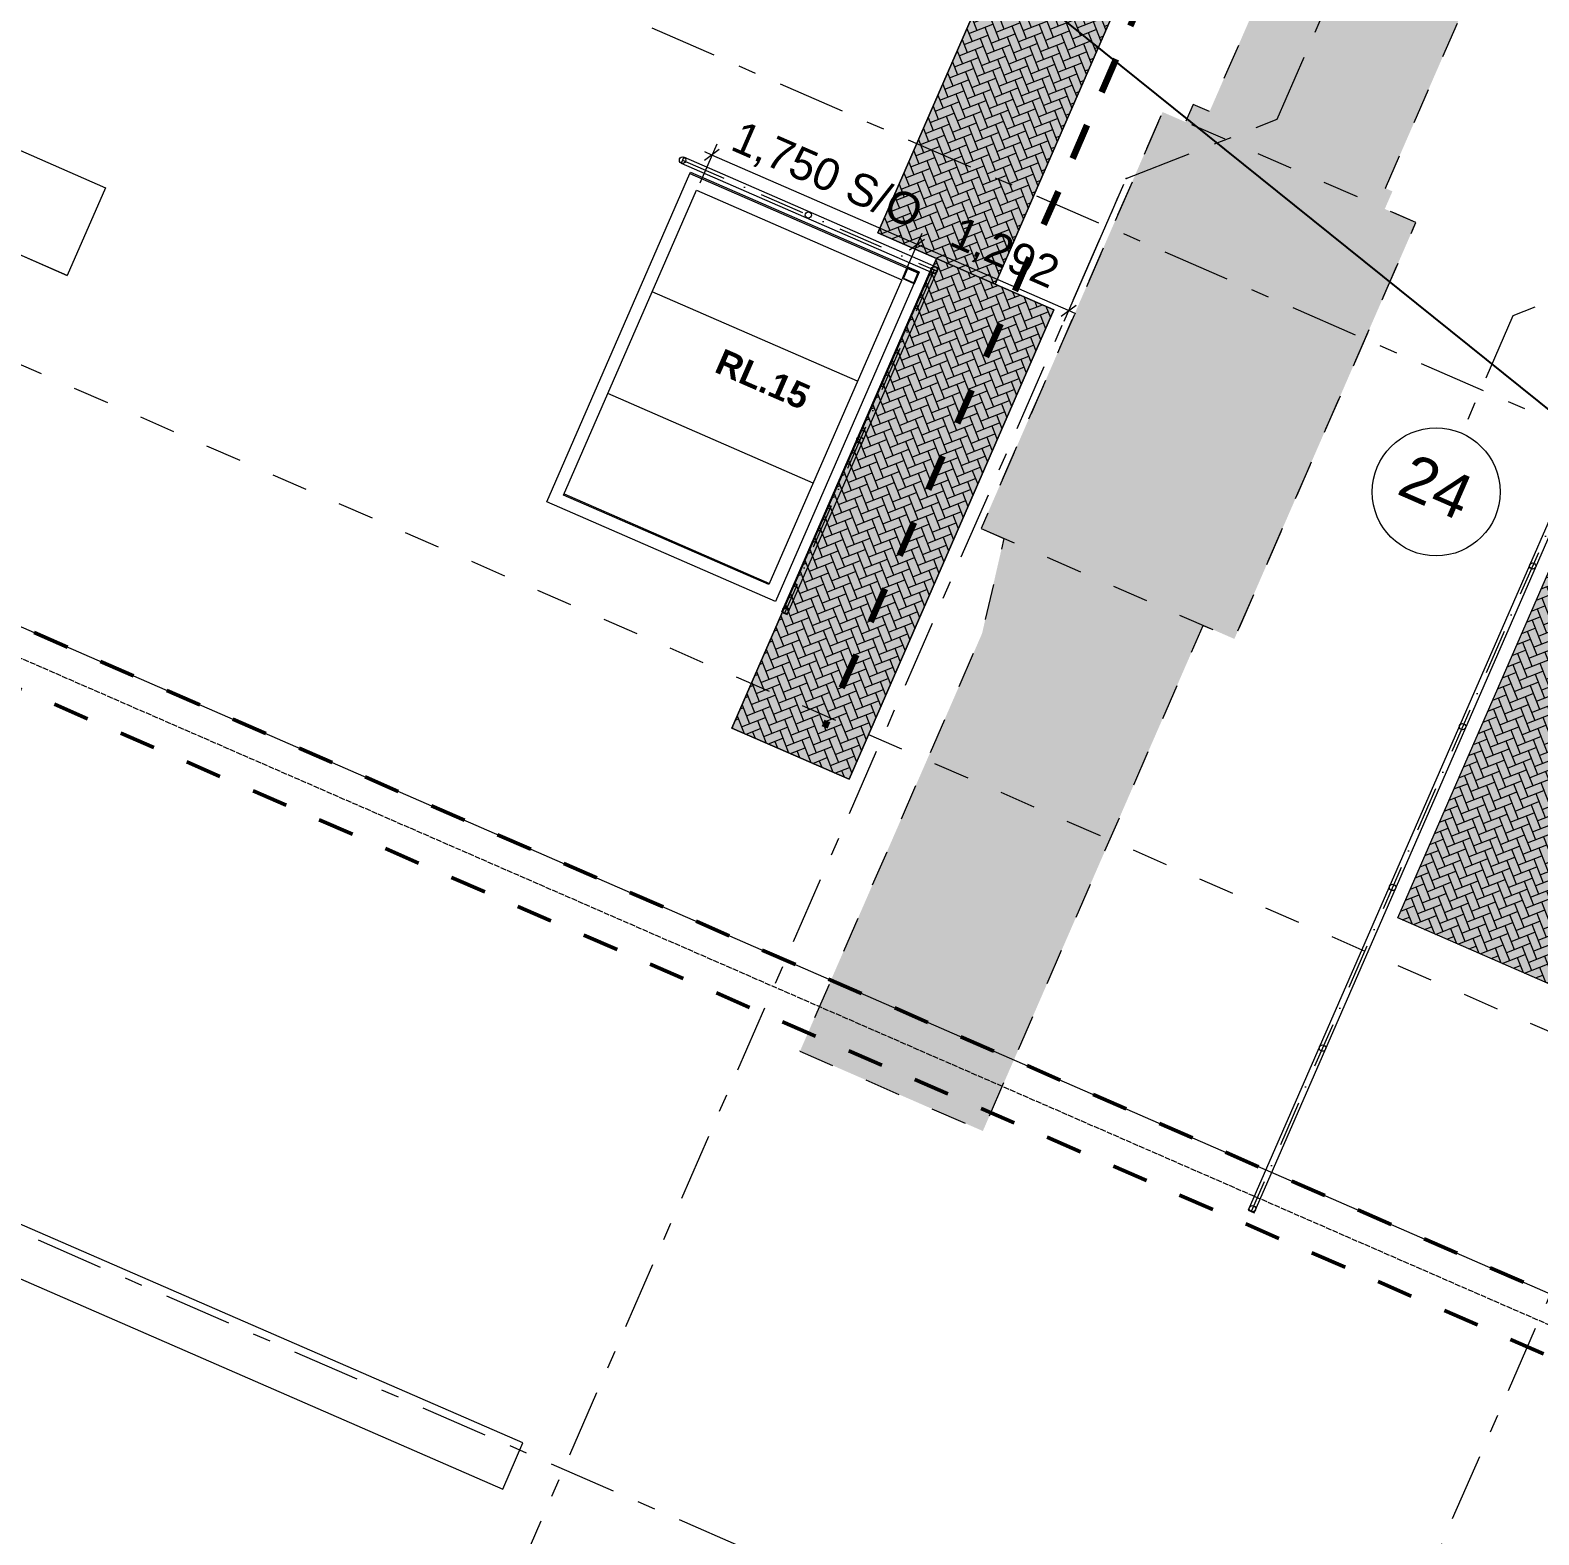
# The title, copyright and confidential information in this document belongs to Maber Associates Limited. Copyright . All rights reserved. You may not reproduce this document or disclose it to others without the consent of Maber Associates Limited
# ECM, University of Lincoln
# Model space of a CAD drawing. Header units: millimetres. Extents: x -50172 to 90294, y -72116 to 25069.
# Drawn here: x -21565 to -9770, y -41165 to -29406 of the extents above; entities that cross this region are included whole.
import ezdxf
from ezdxf.enums import TextEntityAlignment as Align

# ---------------------------------------------------------------- set-up
doc = ezdxf.new("R2010")
doc.units = ezdxf.units.MM
doc.header["$MEASUREMENT"] = 0
for name, pattern in [('Dashed', [564.444447, 282.222223, -282.222223]), ('Dot & Dashed', [670.277762, 352.777767, -176.388884, 0, -141.111112]), ('Double Dashed', [1093.611073, 529.166651, -211.666656, 141.111112, -211.666656]), ('Hidden Line', [55, 45, -10])]:
    doc.linetypes.add(name, pattern=pattern)
for name, color, linetype, lineweight, true_color in [('0_Pen_No__81', 7, 'Continuous', 20, 0x6a6a6a), ('A-25-M_Wall_Ext_Pen_No__64', 7, 'Continuous', 20, 0x606060), ('New_A-15-MG_Structural_Grid_Phase_2_Pen_No__222', 7, 'Continuous', 13, 0x65af33), ('New_A-20-M_Roof_Accessory_Pen_No__241', 7, 'Continuous', 13, 0xc30c20), ('New_A-20-M_Roof_Pen_No__247', 7, 'Continuous', 200, 0xfb9e09), ('New_A-25-M_Wall_Ext_Pen_No__64', 7, 'Continuous', 20, 0x606060), ('New_A-95-P_Drawing_Pen_No__142', 7, 'Continuous', 0, 0xeeeeee), ('New_A-95-P_Drawing_Pen_No__210', 7, 'Continuous', 13, 0xbae3f7)]:
    doc.layers.add(name, color=color, linetype=linetype, lineweight=lineweight, true_color=true_color)
for name, color, linetype, lineweight in [('A-15-MG_Structural_Grid_Phase_2_Pen_No__173', 1, 'Continuous', 18), ('A-20-M_Roof_Accessory_Pen_No__1', 7, 'Continuous', 13), ('A-25-M_Curtain_Wall_Pen_No__85', 8, 'Continuous', 20), ('A-25-M_Wall_Ext_Pen_No__16', 7, 'Continuous', 20), ('A-95-MC_Marker_Section_P2.Marker_Pen_No__1', 7, 'Continuous', 13), ('COLUMN.IFC Import_Pen_No__2', 8, 'Continuous', 15), ('New_A-20-M_Floor_Slab_Pen_No__89', 8, 'Continuous', 20), ('New_A-20-M_Roof_Accessory_Pen_No__1', 7, 'Continuous', 13), ('New_A-20-M_Roof_Accessory_Pen_No__150', 7, 'Continuous', 0), ('New_A-20-M_Roof_Accessory_Pen_No__156', 5, 'Continuous', 50), ('New_A-20-M_Roof_Pen_No__92', 8, 'Continuous', 13), ('New_A-25-M_Wall_Ext_Pen_No__16', 7, 'Continuous', 20), ('New_A-95-D_1_100_Pen_No__1', 7, 'Continuous', 13), ('New_A-95-P_Drawing_Pen_No__1', 7, 'Continuous', 13), ('New_A-95-P_Text_1_50_GA_Pen_No__86', 8, 'Continuous', 20)]:
    doc.layers.add(name, color=color, linetype=linetype, lineweight=lineweight)
for name, color, linetype in [('A-25-M_Wall_Ext', 7, 'Continuous'), ('A-95-MC_Marker_Section_P2.Marker', 7, 'Continuous'), ('COLUMN.IFC Import', 7, 'Continuous'), ('New_A-15-MG_Structural_Grid_Phase_2', 7, 'Continuous'), ('New_A-20-M_Floor_Slab', 7, 'Continuous'), ('New_A-20-M_Roof', 7, 'Continuous'), ('New_A-25-M_Wall_Ext', 7, 'Continuous'), ('New_A-95-D_1_100', 7, 'Continuous')]:
    doc.layers.add(name, color=color, linetype=linetype)
doc.styles.add('GENERATED_STYLE_2', font='')
doc.styles.add('GENERATED_STYLE_3', font='')
doc.styles.add('GENERATED_STYLE_4', font='')
doc.styles.get('GENERATED_STYLE_2').set_extended_font_data('Swis721 BT', bold=True)
doc.styles.get('GENERATED_STYLE_3').set_extended_font_data('Arial')
doc.styles.get('GENERATED_STYLE_4').set_extended_font_data('Swis721 BT')
doc.dimstyles.new('GENERATED_STYLE__1', dxfattribs={"dimtxt": 250, "dimasz": 95, "dimexe": 0.18, "dimexo": 50, "dimgap": 0.09, "dimtad": 1, "dimdec": 0, "dimzin": 0, "dimdsep": 46, "dimtxsty": 'GENERATED_STYLE_3', "dimblk": 'ARROWHEAD_2', "dimblk1": 'ARROWHEAD_2', "dimblk2": 'ARROWHEAD_2', "dimcen": 0.09, "dimclrd": 7, "dimclre": 7, "dimclrt": 7, "dimadec": 0, "dimazin": 0, "dimtfac": 1, "dimtdec": 4, "dimtmove": 0, "dimatfit": 3, "dimfxl": 1, "dimtolj": 1, "dimtzin": 0, "dimarcsym": 0})
doc.dimstyles.new('GENERATED_STYLE__3', dxfattribs={"dimtxt": 0.18, "dimasz": 182.4, "dimexe": 0.18, "dimexo": 0.0625, "dimgap": 0.09, "dimtad": 0, "dimtih": 1, "dimtoh": 1, "dimdec": 4, "dimzin": 0, "dimdsep": 46, "dimcen": 0.09, "dimadec": 0, "dimazin": 0, "dimtfac": 1, "dimtdec": 4, "dimtmove": 0, "dimatfit": 3, "dimldrblk": 'ARROWHEAD_5', "dimfxl": 1, "dimtolj": 1, "dimtzin": 0, "dimarcsym": 0})

# ---------------------------------------------------------------- blocks, each defined once
blk = doc.blocks.new('Slab_1_2', base_point=(-34395, -33605))
at = {"layer": 'New_A-20-M_Floor_Slab_Pen_No__89', "linetype": 'Continuous', "flags": 128}
blk.add_lwpolyline([(-34395, -33605), (-17870, -40809), (-17712, -40447), (-34210, -33271), (-3131, -4350), (2205, -6671), (2363, -6309), (-3208, -3903), (-34893, -33388)], close=True, dxfattribs=at)
blk = doc.blocks.new('Skylight Flat Panel 19[1]_2')
at = {"layer": 'New_A-20-M_Roof', "linetype": 'Continuous', "lineweight": 0, "flags": 128}
for points in [[(-17525, -33091), (-16406, -30525)], [(-16406, -30525), (-16402, -30516)], [(-16406, -30525), (-14619, -31304)], [(-16402, -30516), (-14615, -31295)], [(-17394, -33039), (-16354, -30656)], [(-16354, -30656), (-14750, -31356)], [(-14750, -31356), (-15790, -33739)], [(-14619, -31304), (-15738, -33871)], [(-14619, -31304), (-14615, -31295)], [(-15097, -32150), (-16701, -31451)], [(-15443, -32945), (-17047, -32245)], [(-15738, -33871), (-17525, -33091)], [(-15790, -33739), (-17394, -33039)], [(-17390, -33030), (-15785, -33730)]]:
    blk.add_lwpolyline(points, dxfattribs=at)
blk = doc.blocks.new('Roof_1_2', base_point=(-23076, -22803))
at = {"layer": 'New_A-20-M_Roof_Pen_No__92', "linetype": 'Continuous', "flags": 128}
for points in [[(-30854, -30049), (14148, -49673)], [(-21664, -30337), (-20976, -30637)], [(-20976, -30637), (-21276, -31324)], [(-21276, -31324), (-21964, -31024)], [(-21963, -31022), (-21275, -31322)]]:
    blk.add_lwpolyline(points, dxfattribs=at)
at = {"layer": 'New_A-20-M_Roof', "linetype": 'Continuous', "lineweight": 0}
blk.add_blockref('Skylight Flat Panel 19[1]_2', (0, 0), dxfattribs=at)
blk = doc.blocks.new('Railing Horizontal 19_8')
at = {"layer": 'New_A-25-M_Wall_Ext_Pen_No__16', "linetype": 'Dot & Dashed'}
blk.add_line((0, 0), (9638, 0), dxfattribs=at)
at = {"layer": 'New_A-25-M_Wall_Ext_Pen_No__64', "linetype": 'Continuous'}
for p, q in [((0, 25), (0, -25)), ((9638, 25), (0, 25)), ((9638, -25), (9638, 25)), ((0, -25), (9638, -25))]:
    blk.add_line(p, q, dxfattribs=at)
for centre in [(25, 0), (1395, 0), (2765, 0), (4134, 0), (5504, 0), (6874, 0), (8244, 0), (9613, 0)]:
    blk.add_circle(centre, 25, dxfattribs=at)
blk = doc.blocks.new('Railing Horizontal 19_10')
at = {"layer": 'A-25-M_Wall_Ext_Pen_No__16', "linetype": 'Dot & Dashed'}
blk.add_line((0, 0), (2928, 0), dxfattribs=at)
at = {"layer": 'A-25-M_Wall_Ext_Pen_No__64', "linetype": 'Continuous'}
for p, q in [((0, 25), (0, -25)), ((2928, 25), (0, 25)), ((2928, -25), (2928, 25)), ((0, -25), (2928, -25))]:
    blk.add_line(p, q, dxfattribs=at)
for centre in [(0, 0), (1451, 0), (2903, 0)]:
    blk.add_circle(centre, 25, dxfattribs=at)
blk = doc.blocks.new('Railing Horizontal 19_11')
at = {"layer": 'A-25-M_Wall_Ext_Pen_No__16', "linetype": 'Dot & Dashed'}
blk.add_line((0, 0), (2171, 0), dxfattribs=at)
at = {"layer": 'A-25-M_Wall_Ext_Pen_No__64', "linetype": 'Continuous'}
for p, q in [((0, 25), (0, -25)), ((2171, 25), (0, 25)), ((2171, -25), (2171, 25)), ((0, -25), (2171, -25))]:
    blk.add_line(p, q, dxfattribs=at)
for centre in [(0, 0), (1073, 0), (2146, 0)]:
    blk.add_circle(centre, 25, dxfattribs=at)
blk = doc.blocks.new('Discrete Accessory 1066')
at = {"layer": 'COLUMN.IFC Import_Pen_No__2', "linetype": 'Continuous'}
for p, q in [((-50, -50), (-50, 50)), ((-50, 50), (50, 50)), ((43.7, 43.7), (-43.7, 43.7)), ((-43.7, 43.7), (-43.7, -43.7)), ((43.7, -43.7), (43.7, 43.7)), ((50, 50), (50, -50)), ((50, -50), (-50, -50)), ((-43.7, -43.7), (43.7, -43.7))]:
    blk.add_line(p, q, dxfattribs=at)
blk = doc.blocks.new('*D283')
at = {"layer": 'New_A-95-D_1_100_Pen_No__1', "linetype": 'Continuous'}
for p, q in [((-14631, -31082), (-16235, -30382)), ((-13016, -30612), (-13484, -31684)), ((-14593, -30996), (-14726, -31301)), ((-14689, -31124), (-14573, -31039)), ((-13446, -31598), (-14631, -31082)), ((-13504, -31641), (-13388, -31555)), ((-13390, -31623), (-13446, -31598))]:
    blk.add_line(p, q, dxfattribs=at)
at = {"layer": 'New_A-95-D_1_100_Pen_No__1', "insert": (-14412, -31123), "char_height": 250, "attachment_point": 7, "rotation": 336.4404, "style": 'GENERATED_STYLE_3'}
blk.add_mtext('\\A1;{\\fArial|b0|i0|c0|p34;1,292}', dxfattribs=at)
blk = doc.blocks.new('ARROWHEAD_2')
at = {"color": 0, "linetype": 'Continuous', "lineweight": 0}
for p, q in [((0, 0), (-1, 0)), ((-0.38, -0.66), (0.38, 0.66))]:
    blk.add_line(p, q, dxfattribs=at)
blk = doc.blocks.new('*D284')
at = {"layer": 'New_A-95-D_1_100_Pen_No__1', "linetype": 'Continuous'}
for p, q in [((-16197, -30296), (-16330, -30601)), ((-16177, -30339), (-16293, -30425)), ((-16235, -30382), (-16291, -30358)), ((-14631, -31082), (-16235, -30382)), ((-14689, -31124), (-14573, -31039))]:
    blk.add_line(p, q, dxfattribs=at)
at = {"layer": 'New_A-95-D_1_100_Pen_No__1', "insert": (-16120, -30378), "char_height": 250, "attachment_point": 7, "rotation": 336.4404, "style": 'GENERATED_STYLE_3'}
blk.add_mtext('\\A1;{\\fArial|b0|i0|c0|p34;1,750 S/O}', dxfattribs=at)
blk = doc.blocks.new('ARROWHEAD_5')
at = {"color": 0, "linetype": 'Continuous', "lineweight": 0}
blk.add_line((0, 0), (-1, 0), dxfattribs=at)
blk.add_solid([(-1, 0.2679), (0, 0), (-1, -0.2679), (-1, 0.2679)], dxfattribs=at)
blk = doc.blocks.new('Standard grid marker_10')
at = {"layer": 'New_A-15-MG_Structural_Grid_Phase_2_Pen_No__222', "linetype": 'Double Dashed'}
blk.add_line((705, 0), (54601, 0), dxfattribs=at)
at = {"layer": 'New_A-15-MG_Structural_Grid_Phase_2_Pen_No__222', "style": 'GENERATED_STYLE_4'}
for tag, p in [('AC_MarkerText_1_0', (-500, 43)), ('AC_MarkerText_1_1', (55806, 43))]:
    blk.add_attdef(tag, text='', height=350, rotation=180, dxfattribs=at).set_placement(p, align=Align.MIDDLE_CENTER)
blk = doc.blocks.new('Standard grid marker_11')
at = {"layer": 'New_A-15-MG_Structural_Grid_Phase_2_Pen_No__222', "linetype": 'Double Dashed'}
blk.add_line((1317, 0), (57055, 0), dxfattribs=at)
at = {"layer": 'New_A-15-MG_Structural_Grid_Phase_2_Pen_No__222', "style": 'GENERATED_STYLE_4'}
for tag, p in [('AC_MarkerText_1_0', (-500, 43)), ('AC_MarkerText_1_1', (58871, 43))]:
    blk.add_attdef(tag, text='', height=350, rotation=180, dxfattribs=at).set_placement(p, align=Align.MIDDLE_CENTER)
blk = doc.blocks.new('Standard grid marker_15')
at = {"layer": 'New_A-15-MG_Structural_Grid_Phase_2_Pen_No__222', "linetype": 'Double Dashed'}
for p, q in [((2710, 0), (1812, -897)), ((2710, 0), (20151, 0)), ((20151, 0), (21049, -897)), ((1812, -897), (0, -897)), ((21049, -897), (22861, -897))]:
    blk.add_line(p, q, dxfattribs=at)
at = {"layer": 'New_A-15-MG_Structural_Grid_Phase_2_Pen_No__222', "linetype": 'Continuous'}
for centre in [(-500, -897), (23361, -897)]:
    blk.add_circle(centre, 500, dxfattribs=at)
at = {"layer": 'New_A-15-MG_Structural_Grid_Phase_2_Pen_No__222', "linetype": 'Double Dashed'}
for p in [(2710, 0), (20151, 0)]:
    blk.add_point(p, dxfattribs=at)
at = {"layer": 'New_A-15-MG_Structural_Grid_Phase_2_Pen_No__222', "style": 'GENERATED_STYLE_4'}
for tag, p in [('AC_MarkerText_1_0', (-500, -861)), ('AC_MarkerText_1_1', (23361, -861))]:
    blk.add_attdef(tag, text='', height=350, rotation=270, dxfattribs=at).set_placement(p, align=Align.MIDDLE_CENTER)
blk = doc.blocks.new('Standard grid marker_19')
at = {"layer": 'New_A-15-MG_Structural_Grid_Phase_2_Pen_No__222', "linetype": 'Double Dashed'}
for p, q in [((1000, 905), (0, 905)), ((1905, 0), (1000, 905))]:
    blk.add_line(p, q, dxfattribs=at)
at = {"layer": 'New_A-15-MG_Structural_Grid_Phase_2_Pen_No__222', "linetype": 'Continuous'}
blk.add_circle((-500, 905), 500, dxfattribs=at)
at = {"layer": 'New_A-15-MG_Structural_Grid_Phase_2_Pen_No__222', "style": 'GENERATED_STYLE_4'}
for tag, p in [('AC_MarkerText_1_0', (-500, 946)), ('AC_MarkerText_1_1', (39787, 946))]:
    blk.add_attdef(tag, text='', height=350, rotation=270, dxfattribs=at).set_placement(p, align=Align.MIDDLE_CENTER)
blk = doc.blocks.new('Standard grid marker_21')
at = {"layer": 'New_A-15-MG_Structural_Grid_Phase_2_Pen_No__222', "linetype": 'Double Dashed'}
blk.add_line((8462, 0), (0, 0), dxfattribs=at)
at = {"layer": 'New_A-15-MG_Structural_Grid_Phase_2_Pen_No__222', "style": 'GENERATED_STYLE_4'}
for tag, p in [('AC_MarkerText_1_0', (-500, 37)), ('AC_MarkerText_1_1', (27762, 37))]:
    blk.add_attdef(tag, text='', height=350, rotation=270, dxfattribs=at).set_placement(p, align=Align.MIDDLE_CENTER)
blk = doc.blocks.new('Cutting Plane_4_2', base_point=(18851, -50545))
at = {"layer": 'A-95-MC_Marker_Section_P2.Marker_Pen_No__1', "linetype": 'Dashed'}
blk.add_line((-6471, -38635), (-31882, -27555), dxfattribs=at)

msp = doc.modelspace()

# ---------------------------------------------------------------- hatches: boundary and pattern name
at = {"layer": 'A-20-M_Roof_Accessory_Pen_No__1', "linetype": 'Continuous', "lineweight": 0, "true_color": 0x000000}
for points in [[(-14937.6, -30990.8), (-14020.9, -31390.5), (-10560.8, -23455.4), (-11477.5, -23055.7), (-12991.2, -26527.3), (-14314.9, -29562.8)], [(-14479.2, -31190.7), (-16079.1, -34859.8), (-15162.5, -35259.5), (-13562.6, -31590.4)]]:
    msp.add_hatch(color=178, dxfattribs=at).paths.add_polyline_path(points)
at = {"layer": 'New_A-20-M_Roof_Accessory_Pen_No__150', "linetype": 'Continuous'}
h = msp.add_hatch(dxfattribs=at)
h.set_pattern_fill('Brick_Floor___Laid_Flat__B8', color=256, style=0, pattern_type=2)
h.set_pattern_definition([(291.4404, (-16214.06, -27118.03), (249.454, 97.963), [201, -67]), (291.4404, (-16078.22, -27280.63), (249.454, 97.963), [201, -67]), (291.4404, (-16040.35, -27193.78), (249.454, 97.963), [201, -67]), (291.4404, (-16002.48, -27106.92), (249.454, 97.963), [201, -67]), (21.4404, (-16165.08, -27242.76), (-97.963, 249.454), [201, -67]), (21.4404, (-16127.2, -27155.9), (-97.963, 249.454), [201, -67]), (21.4404, (-16089.33, -27069.05), (-97.963, 249.454), [201, -67]), (21.4404, (-15953.5, -27231.65), (-97.963, 249.454), [201, -67])])
h.paths.add_polyline_path([(-14937.6, -30990.8), (-14314.9, -29562.8), (-12991.2, -26527.3), (-11477.5, -23055.7), (-10560.8, -23455.4), (-14020.9, -31390.5)])
h = msp.add_hatch(dxfattribs=at)
h.set_pattern_fill('Brick_Floor___Laid_Flat__B8', color=256, style=0, pattern_type=2)
h.set_pattern_definition([(291.4404, (3783.07, -36951.4), (249.454, 97.963), [201, -67]), (291.4404, (3918.9, -37114), (249.454, 97.963), [201, -67]), (291.4404, (3956.77, -37027.15), (249.454, 97.963), [201, -67]), (291.4404, (3994.65, -36940.3), (249.454, 97.963), [201, -67]), (21.4404, (3832.05, -37076.13), (-97.963, 249.454), [201, -67]), (21.4404, (3869.92, -36989.27), (-97.963, 249.454), [201, -67]), (21.4404, (3907.8, -36902.42), (-97.963, 249.454), [201, -67]), (21.4404, (4043.63, -37065.02), (-97.963, 249.454), [201, -67])])
h.paths.add_polyline_path([(-8022.5, -29807.5), (-6189.2, -30607), (-7512.9, -33642.4), (-7912.6, -34559.1), (-9039.1, -37142.6), (-10872.4, -36343.2)])
h = msp.add_hatch(dxfattribs=at)
h.set_pattern_fill('Brick_Floor___Laid_Flat__B8', color=256, style=0, pattern_type=2)
h.set_pattern_definition([(291.4404, (-16348.95, -36354.14), (249.454, 97.963), [201, -67]), (291.4404, (-16213.11, -36516.74), (249.454, 97.963), [201, -67]), (291.4404, (-16175.24, -36429.9), (249.454, 97.963), [201, -67]), (291.4404, (-16137.37, -36343.03), (249.454, 97.963), [201, -67]), (21.4404, (-16299.97, -36478.87), (-97.963, 249.454), [201, -67]), (21.4404, (-16262.1, -36392.01), (-97.963, 249.454), [201, -67]), (21.4404, (-16224.22, -36305.16), (-97.963, 249.454), [201, -67]), (21.4404, (-16088.4, -36467.76), (-97.963, 249.454), [201, -67])])
h.paths.add_polyline_path([(-14479.2, -31190.7), (-13562.6, -31590.4), (-15162.5, -35259.5), (-16079.1, -34859.8)])
at = {"layer": 'New_A-20-M_Roof_Accessory_Pen_No__241', "linetype": 'Continuous', "lineweight": 0, "true_color": 0x300308}
msp.add_hatch(color=18, dxfattribs=at).paths.add_polyline_path([(-8022.5, -29807.5), (-6189.2, -30607), (-7512.9, -33642.4), (-7912.6, -34559.1), (-9039.1, -37142.6), (-10872.4, -36343.2)])
at = {"layer": 'New_A-95-P_Drawing_Pen_No__142', "linetype": 'Continuous'}
msp.add_hatch(color=256, dxfattribs=at).paths.add_polyline_path([(-14130.4, -33299.9), (-13951.6, -33377.8), (-14122.7, -34120.8), (-15546.3, -37385.5), (-14116.5, -38009), (-12393.3, -34057.3), (-12150.4, -34163.3), (-10731.5, -30909.2), (-10974.4, -30803.2), (-10914.4, -30665.7), (-10969.3, -30641.8), (-10141.9, -28744.4), (-11516.8, -28144.8), (-12344.2, -30042.3), (-12472.7, -29986.3), (-12532.7, -30123.7), (-12711.4, -30045.8)])
at = {"layer": 'New_A-95-P_Drawing_Pen_No__210', "linetype": 'Continuous'}
msp.add_hatch(color=256, dxfattribs=at).paths.add_polyline_path([(-14130.4, -33299.9), (-12150.4, -34163.3), (-10731.5, -30909.2), (-12711.4, -30045.8)])

# ---------------------------------------------------------------- linework, layer by layer
at = {"layer": '0_Pen_No__81', "linetype": 'Continuous', "flags": 128}
msp.add_lwpolyline([(-9039.1, -37142.6), (-10872.4, -36343.2), (-8022.5, -29807.5), (-6189.2, -30607)], close=True, dxfattribs=at)
at = {"layer": 'A-15-MG_Structural_Grid_Phase_2_Pen_No__173', "linetype": 'Hidden Line'}
msp.add_line((-30693.2, -30364.9), (13725.5, -49733.7), dxfattribs=at)
at = {"layer": 'A-20-M_Roof_Accessory_Pen_No__1', "linetype": 'Continuous', "flags": 128}
for points in [[(-14937.6, -30990.8), (-14020.9, -31390.5), (-10560.8, -23455.4), (-11477.5, -23055.7), (-12991.2, -26527.3), (-14314.9, -29562.8)], [(-14479.2, -31190.7), (-16079.1, -34859.8), (-15162.5, -35259.5), (-13562.6, -31590.4)]]:
    msp.add_lwpolyline(points, close=True, dxfattribs=at)
at = {"layer": 'New_A-20-M_Roof_Accessory_Pen_No__1', "linetype": 'Continuous', "flags": 128}
for points in [[(-14937.6, -30990.8), (-14314.9, -29562.8), (-12991.2, -26527.3), (-11477.5, -23055.7), (-10560.8, -23455.4), (-14020.9, -31390.5)], [(-8022.5, -29807.5), (-6189.2, -30607), (-7512.9, -33642.4), (-7912.6, -34559.1), (-9039.1, -37142.6), (-10872.4, -36343.2)], [(-8022.5, -29807.5), (-6189.2, -30607), (-7512.9, -33642.4), (-7912.6, -34559.1), (-9039.1, -37142.6), (-10872.4, -36343.2)], [(-14479.2, -31190.7), (-13562.6, -31590.4), (-15162.5, -35259.5), (-16079.1, -34859.8)]]:
    msp.add_lwpolyline(points, close=True, dxfattribs=at)
at = {"layer": 'New_A-20-M_Roof_Accessory_Pen_No__156', "linetype": 'Dashed', "flags": 128}
for points in [[(-30845.3, -30053.1), (14148.5, -49672.6)], [(-31204.6, -30387.4), (13968.6, -50085.1)]]:
    msp.add_lwpolyline(points, dxfattribs=at)
at = {"layer": 'New_A-20-M_Roof_Pen_No__247', "linetype": 'Dashed'}
msp.add_line((-12174.8, -27562.1), (-15355.1, -34855.4), dxfattribs=at)
at = {"layer": 'New_A-95-P_Drawing_Pen_No__1', "linetype": 'Dashed', "flags": 128}
for points in [[(-14130.4, -33299.9), (-13951.6, -33377.8), (-14122.7, -34120.8), (-15546.3, -37385.5), (-14116.5, -38009), (-12393.3, -34057.3), (-12150.4, -34163.3), (-10731.5, -30909.2), (-10974.4, -30803.2), (-10914.4, -30665.7), (-10969.3, -30641.8), (-10141.9, -28744.4), (-11516.8, -28144.8), (-12344.2, -30042.3), (-12472.7, -29986.3), (-12532.7, -30123.7), (-12711.4, -30045.8)], [(-14130.4, -33299.9), (-12150.4, -34163.3), (-10731.5, -30909.2), (-12711.4, -30045.8)]]:
    msp.add_lwpolyline(points, close=True, dxfattribs=at)

# ---------------------------------------------------------------- block references
at = {"layer": 'A-25-M_Wall_Ext', "color": 251, "linetype": 'Continuous', "lineweight": 20, "true_color": 0x606060, "zscale": 1000}
for name, p, rotation in [('Railing Horizontal 19_11', (-16464.5, -30421.8), 336.4404115839913), ('Railing Horizontal 19_10', (-14497.8, -31279.4), 246.4404115839915)]:
    msp.add_blockref(name, p, dxfattribs=dict(at, rotation=rotation))
at = {"layer": 'A-95-MC_Marker_Section_P2.Marker'}
msp.add_blockref('Cutting Plane_4_2', (18850.6, -50545.4), dxfattribs=at)
at = {"layer": 'COLUMN.IFC Import', "linetype": 'Continuous', "zscale": 1000, "rotation": 336.4404115839877}
msp.add_blockref('Discrete Accessory 1066', (-14680.1, -31321.8), dxfattribs=at)
at = {"layer": 'New_A-15-MG_Structural_Grid_Phase_2', "color": 8, "linetype": 'Continuous', "lineweight": 15}
ref = msp.add_blockref('Standard grid marker_19', (-9543.7, -32918), dxfattribs=dict(at, zscale=1000, rotation=66.44041158399293))
ref.add_attrib('AC_MarkerText_1', '24', dxfattribs={"layer": 'New_A-15-MG_Structural_Grid_Phase_2_Pen_No__222', "color": 85, "true_color": 0x65af33, "height": 350, "rotation": 336.44041, "style": 'GENERATED_STYLE_4'}).set_placement((-10573.1, -32973.4), align=Align.MIDDLE_CENTER)
at = {"layer": 'New_A-15-MG_Structural_Grid_Phase_2', "color": 8, "linetype": 'Continuous', "lineweight": 15, "zscale": 1000}
for name, p, rotation in [('Standard grid marker_21', (-11868.8, -44302.7), 66.44041158399293), ('Standard grid marker_10', (21520.4, -46057.9), 156.4404115839929), ('Standard grid marker_11', (17283.6, -55774.3), 156.4404115839929)]:
    msp.add_blockref(name, p, dxfattribs=dict(at, rotation=rotation))
at = {"layer": 'New_A-15-MG_Structural_Grid_Phase_2', "color": 8, "linetype": 'Continuous', "lineweight": 15}
ref = msp.add_blockref('Standard grid marker_15', (-21050.7, -49037.7), dxfattribs=dict(at, zscale=1000, rotation=66.44041158399293))
ref.add_attrib('AC_MarkerText_1', '23', dxfattribs={"layer": 'New_A-15-MG_Structural_Grid_Phase_2_Pen_No__222', "color": 85, "true_color": 0x65af33, "height": 350, "rotation": 336.44041, "style": 'GENERATED_STYLE_4'}).set_placement((-20428, -49818.3), align=Align.MIDDLE_CENTER)
ref.add_attrib('AC_MarkerText_1_1', '23', dxfattribs={"layer": 'New_A-15-MG_Structural_Grid_Phase_2_Pen_No__222', "color": 85, "true_color": 0x65af33, "height": 350, "rotation": 336.44041, "style": 'GENERATED_STYLE_4'}).set_placement((-10890.6, -27946.1), align=Align.MIDDLE_CENTER)
at = {"layer": 'New_A-20-M_Floor_Slab', "color": 8, "linetype": 'Continuous', "lineweight": 20}
msp.add_blockref('Slab_1_2', (-34395.5, -33605), dxfattribs=at)
at = {"layer": 'New_A-20-M_Roof', "color": 8, "linetype": 'Continuous', "lineweight": 13}
msp.add_blockref('Roof_1_2', (-23076.4, -22803), dxfattribs=at)
at = {"layer": 'New_A-25-M_Wall_Ext', "color": 251, "linetype": 'Continuous', "lineweight": 20, "true_color": 0x606060, "zscale": 1000, "rotation": 246.4404115839982}
msp.add_blockref('Railing Horizontal 19_8', (-8166.2, -29804.1), dxfattribs=at)

# ---------------------------------------------------------------- texts
at = {"layer": 'New_A-95-P_Text_1_50_GA_Pen_No__86', "linetype": 'Continuous', "insert": (-15796.5, -32041.6), "char_height": 200, "attachment_point": 2, "rotation": 336.44041, "style": 'GENERATED_STYLE_2'}
msp.add_mtext('\\A1;{\\fSwis721 BT|b1|i0|c0|p34;RL.15}', dxfattribs=at)

# ---------------------------------------------------------------- dimensions: what is measured, and where the dimension line sits
at = {"layer": 'New_A-95-D_1_100', "linetype": 'Continuous'}
dim = msp.add_linear_dim(base=(-16234.9, -30382.1), p1=(-14746.3, -31346.5), p2=(-16350.4, -30647), angle=156.44041, text='<MeasuredValue> S/O', dimstyle='GENERATED_STYLE__1', dxfattribs=at)
dim.commit()
dim.dimension.update_dxf_attribs({"geometry": '*D284', "text_midpoint": (-14441.1, -30973.4), "dimtype": 160, "text_rotation": 336.44041})
dim = msp.add_linear_dim(base=(-14630.8, -31081.6), p1=(-12996.2, -30566.2), p2=(-14746.3, -31346.5), angle=156.44041, dimstyle='GENERATED_STYLE__1', dxfattribs=at)
dim.commit()
dim.dimension.update_dxf_attribs({"geometry": '*D283', "text_midpoint": (-13957.1, -31184.5), "dimtype": 160, "text_rotation": 336.44041})

# ---------------------------------------------------------------- leaders
at = {"layer": 'A-25-M_Curtain_Wall_Pen_No__85', "linetype": 'Continuous', "annotation_type": 0, "has_hookline": 1, "hookline_direction": 1, "text_width": 3190.6, "horizontal_direction": (0.916645, -0.399703, 0)}
msp.add_leader([(-8913.8, -32998.3), (-14797, -28266.3), (-15765.7, -27806.1)], dimstyle='GENERATED_STYLE__3', dxfattribs=at)

doc.saveas('drawing.dxf')
